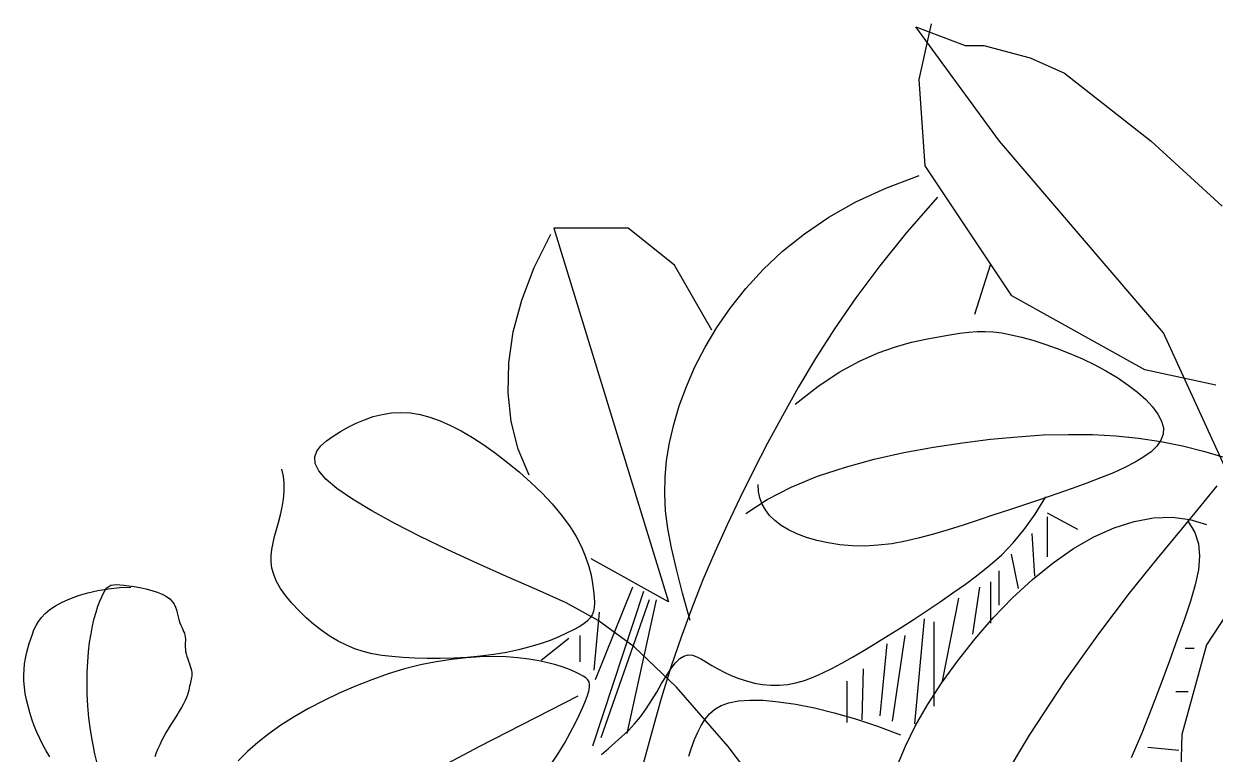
# Model space of a CAD drawing. Header units: millimetres. Extents: x 284148 to 331264, y 78716 to 101523.
# Drawn here: x 304348 to 305447, y 98804 to 99477 of the extents above; entities that cross this region are included whole.
import ezdxf

# ---------------------------------------------------------------- set-up
doc = ezdxf.new("R2010")
doc.units = ezdxf.units.MM

# ---------------------------------------------------------------- blocks, each defined once
blk = doc.blocks.new('A$C6F4E7DED')
for p, q in [((1111.6, 2071.3), (1034.6, 2176.8)), ((1034.6, 2176.8), (1080.2, 2159.7)), ((1037.5, 2128.3), (1048.9, 2179.6)), ((1080.2, 2159.7), (1097.4, 2159.7)), ((1097.4, 2159.7), (1140.1, 2148.3)), ((1140.1, 2148.3), (1171.5, 2134)), ((1171.5, 2134), (1251.4, 2071.3)), ((1043.2, 2048.5), (1037.5, 2128.3)), ((1262.8, 1894.6), (1111.6, 2071.3)), ((1251.4, 2071.3), (1317, 2011.5)), ((1123, 1928.8), (1043.2, 2048.5)), ((1006.9, 2028.2), (1037.5, 2039.7)), ((979.2, 2015.3), (1006.9, 2028.2)), ((954.2, 2001.2), (979.2, 2015.3)), ((1054.6, 2019.7), (1026.4, 1987.4)), ((931.8, 1986), (954.2, 2001.2)), ((769.3, 1991.2), (700.9, 1991.2)), ((700.9, 1991.2), (806.4, 1646.4)), ((812.1, 1957), (769.3, 1991.2)), ((682.8, 1954.8), (698, 1985.5)), ((911.7, 1969.8), (931.8, 1986)), ((1026.4, 1987.4), (1001.4, 1956.5)), ((893.8, 1952.9), (911.7, 1969.8)), ((846.4, 1897.2), (812.1, 1957)), ((1001.4, 1956.5), (979.2, 1926.9)), ((1103.1, 1957), (1088.8, 1911.4)), ((671.3, 1924.8), (682.8, 1954.8)), ((877.8, 1935.5), (893.8, 1952.9)), ((863.7, 1917.6), (877.8, 1935.5)), ((663.4, 1895.4), (671.3, 1924.8)), ((979.2, 1926.9), (959.6, 1898.4)), ((1245.7, 1860.4), (1123, 1928.8)), ((851.2, 1899.5), (863.7, 1917.6)), ((659.2, 1866.9), (663.4, 1895.4)), ((840.3, 1881.4), (851.2, 1899.5)), ((959.6, 1898.4), (942, 1870.9)), ((1043.7, 1888.8), (1055.5, 1891)), ((1055.5, 1891), (1065.9, 1892.8)), ((1065.9, 1892.8), (1075, 1894.3)), ((1075, 1894.3), (1083.3, 1895.3)), ((1083.3, 1895.3), (1091, 1895.9)), ((1091, 1895.9), (1098.5, 1896)), ((1098.5, 1896), (1106, 1895.6)), ((1106, 1895.6), (1113.9, 1894.6)), ((1113.9, 1894.6), (1122.5, 1892.9)), ((1122.5, 1892.9), (1132.1, 1890.6)), ((1132.1, 1890.6), (1142.5, 1887.7)), ((1322.7, 1763.5), (1262.8, 1894.6)), ((830.9, 1863.2), (840.3, 1881.4)), ((999.8, 1876.1), (1015.8, 1881.8)), ((1015.8, 1881.8), (1030.5, 1885.9)), ((1030.5, 1885.9), (1043.7, 1888.8)), ((1142.5, 1887.7), (1153.5, 1884.2)), ((1153.5, 1884.2), (1164.9, 1880.2)), ((1164.9, 1880.2), (1176.5, 1875.6)), ((942, 1870.9), (926.1, 1844.2)), ((963.9, 1858.2), (982.5, 1868.4)), ((982.5, 1868.4), (999.8, 1876.1)), ((1176.5, 1875.6), (1188.1, 1870.5)), ((1188.1, 1870.5), (1199.5, 1865.1)), ((658.6, 1839.3), (659.2, 1866.9)), ((823, 1845.2), (830.9, 1863.2)), ((944.2, 1845.2), (963.9, 1858.2)), ((1199.5, 1865.1), (1210.5, 1859.2)), ((1210.5, 1859.2), (1220.9, 1853)), ((1311.3, 1846.2), (1245.7, 1860.4)), ((1220.9, 1853), (1230.4, 1846.5)), ((1230.4, 1846.5), (1239.1, 1839.8)), ((661.5, 1812.8), (658.6, 1839.3)), ((816.5, 1827.4), (823, 1845.2)), ((926.1, 1844.2), (911.6, 1818.2)), ((923.4, 1828.8), (944.2, 1845.2)), ((1239.1, 1839.8), (1246.6, 1833.1)), ((811.3, 1810.1), (816.5, 1827.4)), ((1246.6, 1833.1), (1252.9, 1826.3)), ((1252.9, 1826.3), (1257.8, 1819.7)), ((518.5, 1811.3), (526.2, 1814.5)), ((526.2, 1814.5), (534.3, 1817.3)), ((534.3, 1817.3), (542.5, 1819.4)), ((542.5, 1819.4), (551, 1820.7)), ((551, 1820.7), (559.7, 1821.2)), ((559.7, 1821.2), (568.5, 1820.7)), ((568.5, 1820.7), (577.5, 1819.3)), ((577.5, 1819.3), (586.6, 1816.9)), ((586.6, 1816.9), (596, 1813.5)), ((596, 1813.5), (605.6, 1809.3)), ((668, 1787.4), (661.5, 1812.8)), ((911.6, 1818.2), (897.9, 1792.7)), ((1257.8, 1819.7), (1261.2, 1813.2)), ((1261.2, 1813.2), (1262.8, 1806.9)), ((497.4, 1799.3), (504.1, 1803.6)), ((504.1, 1803.6), (511.1, 1807.6)), ((511.1, 1807.6), (518.5, 1811.3)), ((605.6, 1809.3), (615.5, 1804.2)), ((615.5, 1804.2), (625.7, 1798.2)), ((807.4, 1793.2), (811.3, 1810.1)), ((1262.8, 1806.9), (1262.6, 1801.1)), ((486.1, 1790.4), (491.3, 1795)), ((491.3, 1795), (497.4, 1799.3)), ((625.7, 1798.2), (636.2, 1791.3)), ((636.2, 1791.3), (647.1, 1783.6)), ((804.8, 1777), (807.4, 1793.2)), ((897.9, 1792.7), (884.9, 1767.6)), ((1050.9, 1789.1), (1077.6, 1793.2)), ((1077.6, 1793.2), (1103.4, 1796.4)), ((1103.4, 1796.4), (1128.2, 1798.8)), ((1128.2, 1798.8), (1152.1, 1800.4)), ((1152.1, 1800.4), (1175.2, 1801)), ((1175.2, 1801), (1197.5, 1800.7)), ((1197.5, 1800.7), (1219, 1799.6)), ((1219, 1799.6), (1240, 1797.5)), ((1240, 1797.5), (1260.4, 1794.4)), ((1260.6, 1795.5), (1256.9, 1790.2)), ((1260.4, 1794.4), (1280.3, 1790.4)), ((1262.6, 1801.1), (1260.6, 1795.5)), ((480.4, 1780.1), (482.3, 1785.5)), ((480.8, 1774.1), (480.4, 1780.1)), ((482.3, 1785.5), (486.1, 1790.4)), ((647.1, 1783.6), (658.1, 1775.1)), ((678.1, 1763.2), (668, 1787.4)), ((996.3, 1778), (1023.6, 1784.1)), ((1023.6, 1784.1), (1050.9, 1789.1)), ((1244.9, 1780.1), (1236.8, 1775.2)), ((1251.7, 1785), (1244.9, 1780.1)), ((1256.9, 1790.2), (1251.7, 1785)), ((1280.3, 1790.4), (1299.7, 1785.5)), ((1299.7, 1785.5), (1318.6, 1780)), ((451.5, 1762.4), (449.9, 1768.9)), ((484, 1767.3), (480.8, 1774.1)), ((658.1, 1775.1), (669, 1766.1)), ((803.3, 1761.5), (804.8, 1777)), ((943.8, 1762.3), (969.6, 1770.8)), ((969.6, 1770.8), (996.3, 1778)), ((1227.3, 1770.4), (1216.7, 1765.6)), ((1236.8, 1775.2), (1227.3, 1770.4)), ((452.2, 1755.5), (451.5, 1762.4)), ((490.5, 1759.6), (484, 1767.3)), ((500.8, 1750.9), (490.5, 1759.6)), ((669, 1766.1), (679.6, 1756.7)), ((803, 1746.1), (803.3, 1761.5)), ((884.9, 1767.6), (872.5, 1742.6)), ((919.6, 1752.4), (943.8, 1762.3)), ((1204.9, 1760.8), (1192.2, 1755.9)), ((1216.7, 1765.6), (1204.9, 1760.8)), ((451.4, 1741.1), (452.1, 1748.3)), ((452.1, 1748.3), (452.2, 1755.5)), ((515.1, 1741.1), (500.8, 1750.9)), ((679.6, 1756.7), (689.8, 1746.9)), ((689.8, 1746.9), (699.2, 1736.8)), ((889.5, 1748.4), (889.1, 1754.7)), ((890.8, 1742.4), (889.5, 1748.4)), ((897.4, 1740.9), (919.6, 1752.4)), ((1178.8, 1751), (1164.7, 1746.1)), ((1192.2, 1755.9), (1178.8, 1751)), ((1297.6, 1735.4), (1312.3, 1753.5)), ((450.2, 1733.9), (451.4, 1741.1)), ((533, 1730.3), (515.1, 1741.1)), ((699.2, 1736.8), (707.7, 1726.7)), ((803.9, 1730.5), (803, 1746.1)), ((872.5, 1742.6), (860.6, 1717.6)), ((877.7, 1727.9), (897.4, 1740.9)), ((892.9, 1736.7), (890.8, 1742.4)), ((895.9, 1731.3), (892.9, 1736.7)), ((1135.7, 1736.4), (1121, 1731.5)), ((1150.3, 1741.3), (1135.7, 1736.4)), ((1144.6, 1727.3), (1154.4, 1743.3)), ((1164.7, 1746.1), (1150.3, 1741.3)), ((446.9, 1719.8), (448.7, 1726.8)), ((448.7, 1726.8), (450.2, 1733.9)), ((554.1, 1718.9), (533, 1730.3)), ((707.7, 1726.7), (715.1, 1716.7)), ((806, 1714), (803.9, 1730.5)), ((899.7, 1726.2), (895.9, 1731.3)), ((904.6, 1721.4), (899.7, 1726.2)), ((1106.4, 1726.7), (1092.1, 1721.9)), ((1121, 1731.5), (1106.4, 1726.7)), ((1134.6, 1713.3), (1144.6, 1727.3)), ((1155.6, 1728.7), (1183.6, 1713.4)), ((1155.6, 1724.9), (1155.6, 1688)), ((1253.6, 1724.1), (1270.8, 1724.7)), ((1270.8, 1724.7), (1287.2, 1722.6)), ((1279.4, 1713.2), (1297.6, 1735.4)), ((445.1, 1713.1), (446.9, 1719.8)), ((577.6, 1706.8), (554.1, 1718.9)), ((715.1, 1716.7), (721.3, 1706.8)), ((809.3, 1696.2), (806, 1714)), ((860.6, 1717.6), (849.2, 1692.4)), ((910.4, 1717), (904.6, 1721.4)), ((917.2, 1712.9), (910.4, 1717)), ((1078.1, 1717.3), (1064.4, 1712.9)), ((1092.1, 1721.9), (1078.1, 1717.3)), ((1198.8, 1706.4), (1217.5, 1714.8)), ((1217.5, 1714.8), (1235.8, 1720.7)), ((1235.8, 1720.7), (1253.6, 1724.1)), ((1285.6, 1720.5), (1291.7, 1710.6)), ((1287.2, 1722.6), (1302.7, 1717.7)), ((441.9, 1700.8), (443.4, 1706.8)), ((443.4, 1706.8), (445.1, 1713.1)), ((603, 1694.5), (577.6, 1706.8)), ((721.3, 1706.8), (726.2, 1697.2)), ((925, 1709.2), (917.2, 1712.9)), ((933.7, 1705.9), (925, 1709.2)), ((943.3, 1703), (933.7, 1705.9)), ((953.6, 1700.8), (943.3, 1703)), ((1037.9, 1705.4), (1025, 1702.4)), ((1051, 1708.9), (1037.9, 1705.4)), ((1064.4, 1712.9), (1051, 1708.9)), ((1124.3, 1700.9), (1134.6, 1713.3)), ((1141.6, 1709.6), (1144.1, 1670.1)), ((1180, 1695.6), (1198.8, 1706.4)), ((1257.3, 1686.4), (1279.4, 1713.2)), ((1291.7, 1710.6), (1295.1, 1700)), ((440.1, 1689.2), (440.8, 1694.9)), ((440.8, 1694.9), (441.9, 1700.8)), ((629.7, 1682.1), (603, 1694.5)), ((726.2, 1697.2), (730.1, 1688)), ((813.8, 1676.5), (809.3, 1696.2)), ((849.2, 1692.4), (838.3, 1666.9)), ((964.5, 1699.2), (953.6, 1700.8)), ((975.9, 1698.2), (964.5, 1699.2)), ((987.7, 1698), (975.9, 1698.2)), ((999.9, 1698.7), (987.7, 1698)), ((1012.3, 1700.1), (999.9, 1698.7)), ((1025, 1702.4), (1012.3, 1700.1)), ((1113.8, 1690), (1124.3, 1700.9)), ((1161.1, 1682.5), (1180, 1695.6)), ((1295.1, 1700), (1296.1, 1688.5)), ((440.1, 1683.4), (440.1, 1689.2)), ((440.9, 1677.6), (440.1, 1683.4)), ((657.1, 1669.8), (629.7, 1682.1)), ((730.1, 1688), (733, 1679.2)), ((806.4, 1646.4), (735.1, 1686.3)), ((1102.9, 1680.2), (1113.8, 1690)), ((1122.5, 1690.5), (1128.8, 1658.7)), ((1142.2, 1667.2), (1161.1, 1682.5)), ((1231.7, 1654.5), (1257.3, 1686.4)), ((1296.1, 1688.5), (1295.1, 1676)), ((442.5, 1671.6), (440.9, 1677.6)), ((445.1, 1665.4), (442.5, 1671.6)), ((684.7, 1657.8), (657.1, 1669.8)), ((733, 1679.2), (735.1, 1671)), ((735.1, 1671), (736.5, 1663.5)), ((819.5, 1654.4), (813.8, 1676.5)), ((1080.5, 1662.9), (1091.8, 1671.3)), ((1091.8, 1671.3), (1102.9, 1680.2)), ((1111, 1675.2), (1111, 1643.4)), ((1295.1, 1676), (1292.2, 1662.2)), ((287.2, 1657.2), (288.8, 1659.3)), ((288.8, 1659.3), (290.5, 1660.8)), ((290.1, 1658.5), (300.3, 1659.6)), ((290.5, 1660.8), (292.5, 1661.8)), ((292.5, 1661.8), (294.7, 1662.3)), ((294.7, 1662.3), (297.4, 1662.5)), ((297.4, 1662.5), (300.6, 1662.3)), ((300.3, 1659.6), (310.7, 1659.9)), ((300.6, 1662.3), (304.4, 1661.9)), ((304.4, 1661.9), (308.8, 1661.3)), ((308.8, 1661.3), (313.8, 1660.5)), ((313.8, 1660.5), (319.2, 1659.6)), ((319.2, 1659.6), (324.6, 1658.4)), ((448.9, 1658.8), (445.1, 1665.4)), ((453.7, 1652), (448.9, 1658.8)), ((736.5, 1663.5), (737.5, 1656.6)), ((773.3, 1659.9), (738.9, 1574.6)), ((838.3, 1666.9), (828, 1640.7)), ((1068.8, 1654.7), (1080.5, 1662.9)), ((1093.2, 1659.9), (1086.8, 1616.6)), ((1103.4, 1665), (1103.4, 1626.8)), ((1123.8, 1650.1), (1142.2, 1667.2)), ((1292.2, 1662.2), (1287.8, 1647.2)), ((247.5, 1646.2), (254.6, 1649.3)), ((254.6, 1649.3), (262.5, 1652.2)), ((262.5, 1652.2), (271.1, 1654.8)), ((271.1, 1654.8), (280.4, 1656.9)), ((280.4, 1656.9), (290.1, 1658.5)), ((282.2, 1647.2), (283.9, 1651.2)), ((283.9, 1651.2), (285.6, 1654.6)), ((285.6, 1654.6), (287.2, 1657.2)), ((324.6, 1658.4), (330, 1657)), ((330, 1657), (335, 1655.4)), ((335, 1655.4), (339.6, 1653.6)), ((339.6, 1653.6), (343.6, 1651.5)), ((343.6, 1651.5), (346.7, 1649.3)), ((346.7, 1649.3), (349, 1646.9)), ((459.3, 1645.2), (453.7, 1652)), ((712.3, 1645.6), (684.7, 1657.8)), ((783.5, 1656.1), (736.4, 1513.5)), ((737.5, 1656.6), (738, 1650.7)), ((738, 1650.7), (738.2, 1645.6)), ((788.6, 1648.5), (744, 1521.2)), ((795, 1648.5), (768.2, 1525)), ((826.4, 1629.3), (819.5, 1654.4)), ((1057, 1646.6), (1068.8, 1654.7)), ((1074, 1649.8), (1058.8, 1573.4)), ((1105.9, 1631.6), (1123.8, 1650.1)), ((1203.2, 1617.1), (1231.7, 1654.5)), ((1334.1, 1655.2), (1302.7, 1606.8)), ((231.9, 1635.9), (236.2, 1639.4)), ((236.2, 1639.4), (241.3, 1642.8)), ((241.3, 1642.8), (247.5, 1646.2)), ((277.1, 1631), (278.7, 1637.1)), ((278.7, 1637.1), (280.4, 1642.4)), ((280.4, 1642.4), (282.2, 1647.2)), ((349, 1646.9), (350.8, 1644.4)), ((350.8, 1644.4), (352, 1641.7)), ((352, 1641.7), (352.9, 1639.1)), ((352.9, 1639.1), (353.5, 1636.5)), ((465.6, 1638.4), (459.3, 1645.2)), ((472.4, 1631.8), (465.6, 1638.4)), ((741.6, 1629.4), (712.3, 1645.6)), ((737.4, 1637.6), (736.2, 1634.5)), ((738, 1641.3), (737.4, 1637.6)), ((742.7, 1637), (737.6, 1583.5)), ((738.2, 1645.6), (738, 1641.3)), ((828, 1640.7), (818.1, 1613.9)), ((1032.9, 1630.6), (1044.9, 1638.6)), ((1044.9, 1638.6), (1057, 1646.6)), ((1287.8, 1647.2), (1282.2, 1630.5)), ((223.4, 1624.6), (225.7, 1628.5)), ((225.7, 1628.5), (228.5, 1632.2)), ((228.5, 1632.2), (231.9, 1635.9)), ((275.5, 1624.3), (277.1, 1631)), ((353.5, 1636.5), (354.1, 1633.9)), ((354.1, 1633.9), (354.6, 1631.5)), ((354.6, 1631.5), (355.3, 1629.1)), ((355.3, 1629.1), (356.1, 1627)), ((356.1, 1627), (357, 1624.9)), ((479.6, 1625.5), (472.4, 1631.8)), ((728.5, 1626.3), (724.2, 1623.6)), ((731.9, 1629), (728.5, 1626.3)), ((734.4, 1631.6), (731.9, 1629)), ((736.2, 1634.5), (734.4, 1631.6)), ((774.8, 1604.9), (741.6, 1629.4)), ((1020.9, 1622.9), (1032.9, 1630.6)), ((1042.2, 1630.7), (1033.3, 1533.9)), ((1051.1, 1628.1), (1051.1, 1550.4)), ((1088.9, 1612), (1105.9, 1631.6)), ((1282.2, 1630.5), (1275.6, 1612.2)), ((218.5, 1612.4), (220, 1616.6)), ((220, 1616.6), (221.5, 1620.7)), ((221.5, 1620.7), (223.4, 1624.6)), ((272.8, 1609), (274.1, 1617)), ((274.1, 1617), (275.5, 1624.3)), ((357, 1624.9), (357.9, 1623)), ((357.9, 1623), (358.8, 1621.1)), ((358.8, 1621.1), (359.5, 1619.3)), ((359.5, 1619.3), (360.2, 1617.5)), ((360.2, 1617.5), (360.7, 1615.7)), ((360.7, 1615.7), (360.9, 1614)), ((487.1, 1619.7), (479.6, 1625.5)), ((494.6, 1614.6), (487.1, 1619.7)), ((712.6, 1617.5), (705.4, 1614.2)), ((718.9, 1620.6), (712.6, 1617.5)), ((724.2, 1623.6), (718.9, 1620.6)), ((724.9, 1615.4), (724.9, 1591.2)), ((997.6, 1608.4), (1009.1, 1615.5)), ((1009.1, 1615.5), (1020.9, 1622.9)), ((1024.4, 1615.4), (1012.9, 1536.4)), ((1172.2, 1573.6), (1203.2, 1617.1)), ((215.9, 1603.6), (217.2, 1608)), ((217.2, 1608), (218.5, 1612.4)), ((271.8, 1600.4), (272.8, 1609)), ((360.9, 1614), (361.1, 1612.2)), ((361.1, 1610.4), (361, 1608.6)), ((361, 1608.6), (361, 1606.7)), ((361, 1606.7), (361, 1604.7)), ((361, 1604.7), (361.1, 1602.7)), ((361.1, 1612.2), (361.1, 1610.4)), ((502, 1610.1), (494.6, 1614.6)), ((509.5, 1606.4), (502, 1610.1)), ((517.2, 1603.3), (509.5, 1606.4)), ((678.7, 1604.9), (668.2, 1602.2)), ((688.3, 1607.9), (678.7, 1604.9)), ((697.3, 1611), (688.3, 1607.9)), ((714.7, 1612.8), (689.2, 1592.5)), ((705.4, 1614.2), (697.3, 1611)), ((814, 1567.7), (774.8, 1604.9)), ((818.1, 1613.9), (808.8, 1586.1)), ((986.6, 1601.7), (997.6, 1608.4)), ((1007.8, 1607.7), (1001.4, 1541.5)), ((1072.9, 1591.9), (1088.9, 1612)), ((1275.6, 1612.2), (1268.3, 1592.1)), ((1302.7, 1606.8), (1279.9, 1524.1)), ((212.9, 1589.3), (213.7, 1594.2)), ((213.7, 1594.2), (214.7, 1599)), ((214.7, 1599), (215.9, 1603.6)), ((271.1, 1591.3), (271.8, 1600.4)), ((361.1, 1602.7), (361.3, 1600.6)), ((361.3, 1600.6), (361.8, 1598.5)), ((361.8, 1598.5), (362.5, 1596.2)), ((362.5, 1596.2), (363.2, 1594)), ((363.2, 1594), (364, 1591.7)), ((525.1, 1600.7), (517.2, 1603.3)), ((533.3, 1598.7), (525.1, 1600.7)), ((542.1, 1597.1), (533.3, 1598.7)), ((551.5, 1596), (542.1, 1597.1)), ((561.6, 1595.1), (551.5, 1596)), ((572.5, 1594.5), (561.6, 1595.1)), ((584.1, 1594.2), (572.5, 1594.5)), ((596.1, 1594.3), (584.1, 1594.2)), ((606.4, 1593.4), (592.4, 1591.2)), ((608.5, 1594.6), (596.1, 1594.3)), ((619.9, 1594.9), (606.4, 1593.4)), ((620.9, 1595.3), (608.5, 1594.6)), ((632.9, 1595.8), (619.9, 1594.9)), ((633.3, 1596.4), (620.9, 1595.3)), ((645.2, 1596), (632.9, 1595.8)), ((645.5, 1597.9), (633.3, 1596.4)), ((656.9, 1595.7), (645.2, 1596)), ((657.2, 1599.9), (645.5, 1597.9)), ((667.7, 1594.9), (656.9, 1595.7)), ((668.2, 1602.2), (657.2, 1599.9)), ((677.7, 1593.7), (667.7, 1594.9)), ((686.9, 1592.2), (677.7, 1593.7)), ((812.9, 1590.1), (816.9, 1594.2)), ((816.9, 1594.2), (820.8, 1596.5)), ((820.8, 1596.5), (824.6, 1597.5)), ((824.6, 1597.5), (828.6, 1597.2)), ((828.6, 1597.2), (832.7, 1595.8)), ((832.7, 1595.8), (837, 1593.7)), ((837, 1593.7), (841.6, 1590.9)), ((966.3, 1590), (976.1, 1595.6)), ((976.1, 1595.6), (986.6, 1601.7)), ((1282.8, 1603.7), (1291.3, 1603.7)), ((212.1, 1578.9), (212.4, 1584.2)), ((212.4, 1584.2), (212.9, 1589.3)), ((270.6, 1581.6), (271.1, 1591.3)), ((364, 1591.7), (364.8, 1589.4)), ((364.8, 1589.4), (365.6, 1587.3)), ((365.6, 1587.3), (366.2, 1585.2)), ((366.2, 1585.2), (366.7, 1583.2)), ((366.7, 1583.2), (367, 1581.4)), ((563.1, 1584.6), (548.1, 1580)), ((577.9, 1588.3), (563.1, 1584.6)), ((592.4, 1591.2), (577.9, 1588.3)), ((695.2, 1590.3), (686.9, 1592.2)), ((702.7, 1588.3), (695.2, 1590.3)), ((709.3, 1586.1), (702.7, 1588.3)), ((715.2, 1584), (709.3, 1586.1)), ((720.2, 1581.9), (715.2, 1584)), ((724.4, 1579.9), (720.2, 1581.9)), ((808.8, 1586.1), (799.9, 1557.2)), ((804.6, 1578.3), (808.8, 1584.8)), ((808.8, 1584.8), (812.9, 1590.1)), ((841.6, 1590.9), (846.6, 1587.9)), ((846.6, 1587.9), (852.1, 1584.7)), ((852.1, 1584.7), (858, 1581.5)), ((948.3, 1580.7), (957, 1585)), ((957, 1585), (966.3, 1590)), ((986.1, 1584.8), (984.8, 1537.7)), ((1058.3, 1571.6), (1072.9, 1591.9)), ((1268.3, 1592.1), (1260.4, 1570.6)), ((212.2, 1573.5), (212.1, 1578.9)), ((212.6, 1567.9), (212.2, 1573.5)), ((270.4, 1571.6), (270.6, 1581.6)), ((270.6, 1561.2), (270.4, 1571.6)), ((365.7, 1572.1), (365.4, 1570.5)), ((366.1, 1573.6), (365.7, 1572.1)), ((366.5, 1575.1), (366.1, 1573.6)), ((366.8, 1576.6), (366.5, 1575.1)), ((367, 1578.1), (366.8, 1576.6)), ((367, 1581.4), (367.1, 1579.7)), ((367.1, 1579.7), (367, 1578.1)), ((532.9, 1574.7), (517.8, 1568.8)), ((548.1, 1580), (532.9, 1574.7)), ((727.7, 1578.1), (724.4, 1579.9)), ((730.3, 1576.4), (727.7, 1578.1)), ((732.2, 1574.6), (730.3, 1576.4)), ((733.3, 1572.6), (732.2, 1574.6)), ((733.8, 1570.3), (733.3, 1572.6)), ((795.7, 1563.3), (800.2, 1571.1)), ((800.2, 1571.1), (804.6, 1578.3)), ((858, 1581.5), (864.4, 1578.5)), ((864.4, 1578.5), (871.3, 1575.8)), ((871.3, 1575.8), (878.4, 1573.5)), ((878.4, 1573.5), (885.8, 1571.6)), ((885.8, 1571.6), (893.3, 1570.2)), ((916.3, 1570.2), (924, 1571.7)), ((924, 1571.7), (931.8, 1574)), ((931.8, 1574), (939.9, 1577)), ((939.9, 1577), (948.3, 1580.7)), ((970.8, 1573.4), (970.8, 1535.2)), ((1045.3, 1551.4), (1058.3, 1571.6)), ((1139.3, 1523.5), (1172.2, 1573.6)), ((213.4, 1562.1), (212.6, 1567.9)), ((214.5, 1556.2), (213.4, 1562.1)), ((271.2, 1550.5), (270.6, 1561.2)), ((362.9, 1560.7), (362, 1558.2)), ((363.6, 1563), (362.9, 1560.7)), ((364.2, 1565.1), (363.6, 1563)), ((364.6, 1567), (364.2, 1565.1)), ((365, 1568.8), (364.6, 1567)), ((365.4, 1570.5), (365, 1568.8)), ((502.9, 1562.3), (488.4, 1555.3)), ((517.8, 1568.8), (502.9, 1562.3)), ((730, 1555.2), (731.7, 1560.1)), ((731.7, 1560.1), (733, 1564.2)), ((733, 1564.2), (733.7, 1567.6)), ((733.7, 1567.6), (733.8, 1570.3)), ((790.9, 1555.5), (795.7, 1563.3)), ((861.5, 1513.2), (814, 1567.7)), ((893.3, 1570.2), (901, 1569.5)), ((901, 1569.5), (908.6, 1569.5)), ((908.6, 1569.5), (916.3, 1570.2)), ((1260.4, 1570.6), (1251.9, 1548.2)), ((1274.2, 1563.8), (1285.6, 1563.8)), ((216, 1550.3), (214.5, 1556.2)), ((217.7, 1544.3), (216, 1550.3)), ((272.1, 1539.6), (271.2, 1550.5)), ((357.5, 1549.1), (355.5, 1545.6)), ((359.3, 1552.4), (357.5, 1549.1)), ((360.8, 1555.4), (359.3, 1552.4)), ((362, 1558.2), (360.8, 1555.4)), ((488.4, 1555.3), (474.5, 1548)), ((723, 1559.4), (632.3, 1513)), ((724.6, 1542.5), (727.6, 1549.3)), ((727.6, 1549.3), (730, 1555.2)), ((786, 1547.7), (790.9, 1555.5)), ((799.9, 1557.2), (791.5, 1527.5)), ((849.1, 1547.4), (855.1, 1550.8)), ((855.1, 1550.8), (862.3, 1553.4)), ((862.3, 1553.4), (871.1, 1555.2)), ((871.1, 1555.2), (881.5, 1555.9)), ((881.5, 1555.9), (893.9, 1555.7)), ((893.9, 1555.7), (908, 1554.4)), ((908, 1554.4), (923.8, 1552.1)), ((923.8, 1552.1), (941, 1548.7)), ((1034.1, 1531.9), (1045.3, 1551.4)), ((219.6, 1538.2), (217.7, 1544.3)), ((221.8, 1532.2), (219.6, 1538.2)), ((273.5, 1528.6), (272.1, 1539.6)), ((350.8, 1538.1), (348.3, 1534.2)), ((353.2, 1541.9), (350.8, 1538.1)), ((355.5, 1545.6), (353.2, 1541.9)), ((461.4, 1540.4), (449.2, 1532.7)), ((474.5, 1548), (461.4, 1540.4)), ((720.8, 1534.8), (724.6, 1542.5)), ((775.3, 1533.9), (780.8, 1540.5)), ((780.8, 1540.5), (786, 1547.7)), ((836.7, 1532.5), (840.2, 1538.2)), ((840.2, 1538.2), (844.2, 1543.2)), ((844.2, 1543.2), (849.1, 1547.4)), ((941, 1548.7), (959.4, 1544.2)), ((959.4, 1544.2), (978.9, 1538.6)), ((978.9, 1538.6), (999.2, 1531.8)), ((1251.9, 1548.2), (1242.8, 1525.4)), ((224.2, 1526.3), (221.8, 1532.2)), ((275.4, 1517.6), (273.5, 1528.6)), ((345.8, 1530.2), (343.5, 1526.2)), ((348.3, 1534.2), (345.8, 1530.2)), ((449.2, 1532.7), (438, 1524.8)), ((716.3, 1526.2), (720.8, 1534.8)), ((763.6, 1522.2), (769.6, 1527.8)), ((769.6, 1527.8), (775.3, 1533.9)), ((791.5, 1527.5), (783.3, 1497.1)), ((833.5, 1526.2), (836.7, 1532.5)), ((999.2, 1531.8), (1020.3, 1523.9)), ((1025, 1513.4), (1034.1, 1531.9)), ((226.9, 1520.4), (224.2, 1526.3)), ((229.7, 1514.7), (226.9, 1520.4)), ((277.6, 1506.4), (275.4, 1517.6)), ((339.2, 1518.4), (337.4, 1514.7)), ((341.2, 1522.3), (339.2, 1518.4)), ((343.5, 1526.2), (341.2, 1522.3)), ((427.8, 1516.8), (418.4, 1508.6)), ((438, 1524.8), (427.8, 1516.8)), ((704.4, 1506), (710.8, 1516.6)), ((710.8, 1516.6), (716.3, 1526.2)), ((751.2, 1511.3), (757.5, 1516.7)), ((757.5, 1516.7), (763.6, 1522.2)), ((827.8, 1512), (830.6, 1519.4)), ((830.6, 1519.4), (833.5, 1526.2)), ((1105, 1466.4), (1139.3, 1523.5)), ((1242.8, 1525.4), (1233.2, 1502.6)), ((1279.9, 1524.1), (1274.2, 1356)), ((232.8, 1509.1), (229.7, 1514.7)), ((236.1, 1503.6), (232.8, 1509.1)), ((280.3, 1495.3), (277.6, 1506.4)), ((334.2, 1507.3), (332.8, 1503.7)), ((335.7, 1511), (334.2, 1507.3)), ((337.4, 1514.7), (335.7, 1511)), ((418.4, 1508.6), (409.8, 1499.9)), ((632.3, 1513), (557.9, 1473.9)), ((696.9, 1494.5), (704.4, 1506)), ((744.9, 1505.6), (751.2, 1511.3)), ((825.2, 1504.3), (827.8, 1512)), ((919.2, 1437), (861.5, 1513.2)), ((1017.8, 1495.9), (1025, 1513.4)), ((1248.5, 1512.5), (1277, 1509.6))]:
    blk.add_line(p, q)

msp = doc.modelspace()

# ---------------------------------------------------------------- block references
msp.add_blockref('A$C6F4E7DED', (304136, 97297.7))

doc.saveas('drawing.dxf')
